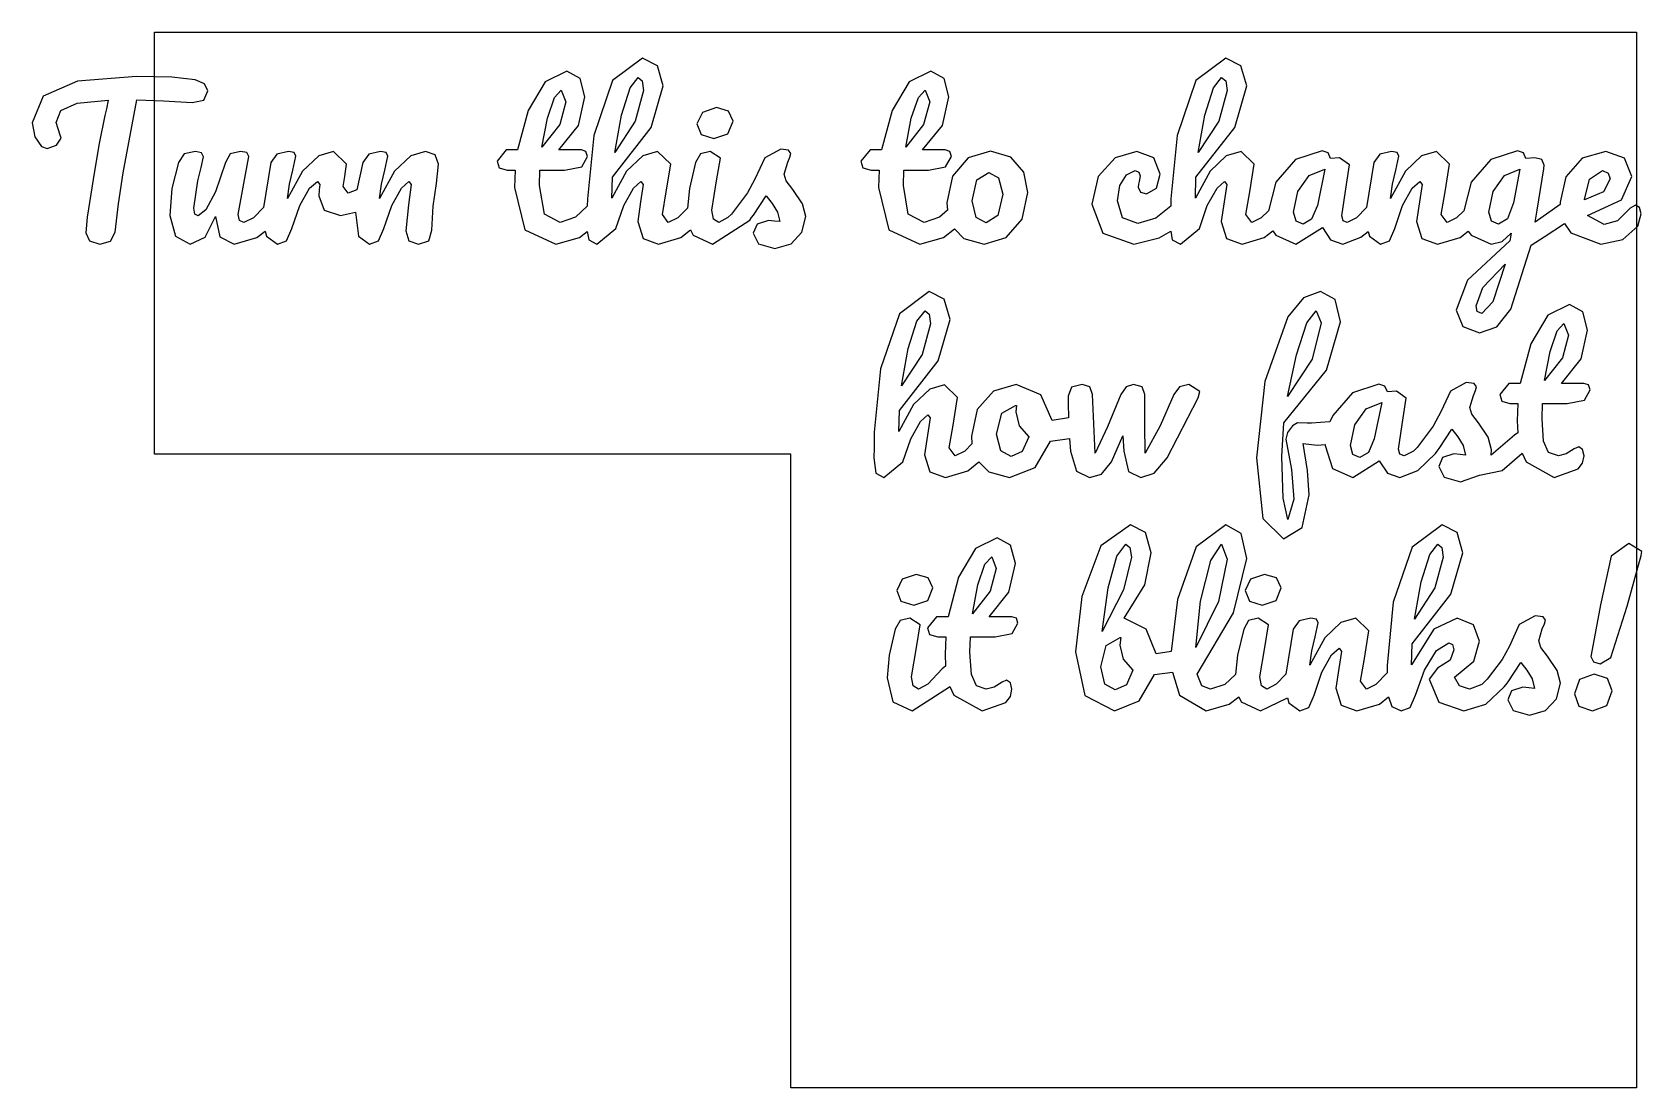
# Model space of a CAD drawing. Extents: x 0 to 22.9, y 0 to 15.
import ezdxf

# ---------------------------------------------------------------- set-up
doc = ezdxf.new("R2010")
doc.units = 0

msp = doc.modelspace()

# ---------------------------------------------------------------- linework, layer by layer
at = {"layer": 'Layer 1'}
for p, q in [((1.76425, 9.01334), (1.76425, 15.0006)), ((1.76425, 15.0006), (22.8068, 15.0006)), ((22.8068, 15.0006), (22.8068, 9.01334)), ((8.6907, 14.6341), (8.265907, 14.315427)), ((8.690708, 14.634059), (8.6907, 14.6341)), ((8.903156, 14.522233), (8.690708, 14.634059)), ((16.97608, 14.6341), (16.551184, 14.315427)), ((16.976081, 14.634102), (16.97608, 14.6341)), ((17.18853, 14.522276), (16.976081, 14.634102)), ((7.617053, 14.446748), (7.309895, 14.295814)), ((7.806576, 14.343428), (7.617053, 14.446748)), ((8.986454, 14.23717), (8.903156, 14.522233)), ((12.78459, 14.446755), (12.477432, 14.295821)), ((12.784633, 14.446748), (12.78459, 14.446755)), ((12.974156, 14.343428), (12.784633, 14.446748)), ((17.271828, 14.237213), (17.18853, 14.522276)), ((0.669512, 14.307024), (0.184346, 14.09468)), ((1.50779, 14.37414), (0.669512, 14.307024)), ((1.507792, 14.374141), (1.50779, 14.37414)), ((2.010178, 14.362938), (1.507792, 14.374141)), ((2.340365, 14.326631), (2.010178, 14.362938)), ((2.472419, 14.267917), (2.340365, 14.326631)), ((2.463809, 14.035967), (2.518373, 14.170096)), ((2.518373, 14.170096), (2.472419, 14.267917)), ((7.309895, 14.295814), (7.068713, 13.890627)), ((7.441926, 14.072274), (7.53954, 14.178498)), ((7.53954, 14.178498), (7.602714, 14.01356)), ((7.53954, 14.178498), (7.53954, 14.178498)), ((7.875456, 14.083469), (7.806576, 14.343428)), ((8.265907, 14.315427), (7.998895, 13.532853)), ((8.392131, 13.823517), (8.515575, 14.212003)), ((8.515575, 14.212003), (8.630409, 14.357335)), ((8.708003, 14.172895), (8.590264, 13.736899)), ((8.630409, 14.357335), (8.63041, 14.357336)), ((8.63041, 14.357336), (8.687879, 14.309825)), ((8.687879, 14.309825), (8.708003, 14.172895)), ((8.817056, 13.650239), (8.986454, 14.23717)), ((12.477432, 14.295821), (12.23625, 13.890634)), ((12.609455, 14.072274), (12.707069, 14.178498)), ((12.707069, 14.178498), (12.70707, 14.178498)), ((12.70707, 14.178498), (12.770244, 14.01356)), ((13.043036, 14.083469), (12.974156, 14.343428)), ((16.551184, 14.315427), (16.284171, 13.532853)), ((16.677511, 13.823517), (16.800955, 14.212003)), ((16.800955, 14.212003), (16.915789, 14.357335)), ((16.993279, 14.172895), (16.875644, 13.736899)), ((16.915789, 14.357335), (16.91579, 14.357336)), ((16.91579, 14.357336), (16.973259, 14.309825)), ((16.973259, 14.309825), (16.993279, 14.172895)), ((17.102429, 13.650282), (17.271828, 14.237213)), ((0.184346, 14.09468), (0.026462, 13.714493)), ((0.434035, 13.887833), (0.663807, 13.991257)), ((0.663807, 13.991257), (1.10582, 14.035967)), ((1.10582, 14.035967), (1.07999, 13.912938)), ((1.318268, 13.004637), (1.513497, 14.038767)), ((1.513497, 14.038767), (1.892543, 14.027564)), ((1.892543, 14.027564), (2.297315, 14.002356)), ((2.297315, 14.002356), (2.463809, 14.035967)), ((7.341407, 13.78161), (7.441926, 14.072274)), ((7.602714, 14.01356), (7.516511, 13.689389)), ((7.782141, 13.678186), (7.875456, 14.083469)), ((12.50904, 13.78161), (12.609455, 14.072274)), ((12.770244, 14.01356), (12.684145, 13.689389)), ((12.949721, 13.678186), (13.043036, 14.083469)), ((0.026462, 13.714493), (0.063703, 13.513248)), ((0.36806, 13.720094), (0.434035, 13.887833)), ((0.425425, 13.538455), (0.36806, 13.720094)), ((1.059969, 13.817917), (0.979575, 13.421028)), ((1.07999, 13.912938), (1.059969, 13.817917)), ((7.068713, 13.890627), (6.919439, 13.3288)), ((7.263917, 13.370717), (7.341407, 13.78161)), ((8.297421, 13.2925), (8.392131, 13.823517)), ((8.590264, 13.736899), (8.297421, 13.2925)), ((9.543377, 13.862625), (9.465888, 13.700592)), ((9.74151, 13.929742), (9.543377, 13.862625)), ((9.74151, 13.929741), (9.74151, 13.929742)), ((9.913709, 13.87943), (9.74151, 13.929741)), ((9.905099, 13.558061), (9.979788, 13.736899)), ((9.979788, 13.736899), (9.913709, 13.87943)), ((12.23625, 13.890634), (12.086976, 13.328807)), ((12.431447, 13.370717), (12.50904, 13.78161)), ((16.582801, 13.2925), (16.677511, 13.823517)), ((16.875644, 13.736899), (16.582801, 13.2925)), ((0.063703, 13.513248), (0.158516, 13.379119)), ((0.370964, 13.395924), (0.436939, 13.496547)), ((0.436939, 13.496547), (0.425425, 13.538455)), ((7.516511, 13.689389), (7.263917, 13.370717)), ((7.50222, 13.3288), (7.782141, 13.678186)), ((7.998895, 13.532853), (7.90989, 12.635653)), ((8.265915, 12.943081), (8.817056, 13.650239)), ((9.465888, 13.700592), (9.526157, 13.546857)), ((9.526157, 13.546857), (9.70707, 13.493745)), ((9.70707, 13.493745), (9.905099, 13.558061)), ((12.684145, 13.689389), (12.431447, 13.370717)), ((12.6698, 13.3288), (12.949721, 13.678186)), ((16.284171, 13.532853), (16.195271, 12.635653)), ((16.551185, 12.943124), (17.102429, 13.650282)), ((0.158516, 13.379119), (0.23891, 13.351214)), ((0.23891, 13.351214), (0.370964, 13.395924)), ((0.979575, 13.421028), (0.907791, 12.999035)), ((2.182481, 13.272894), (2.102086, 13.152769)), ((2.34607, 13.309305), (2.182481, 13.272894)), ((2.432168, 13.289701), (2.346068, 13.309307)), ((2.346068, 13.309307), (2.34607, 13.309305)), ((2.458101, 13.230987), (2.432168, 13.289701)), ((2.839844, 13.272896), (2.770965, 13.152771)), ((2.983412, 13.309307), (2.839844, 13.272896)), ((3.075321, 13.292502), (2.983412, 13.309307)), ((3.101151, 13.236589), (3.075321, 13.292502)), ((3.500218, 13.270095), (3.416919, 13.152771)), ((3.666712, 13.309307), (3.500218, 13.270095)), ((3.747106, 13.295303), (3.666712, 13.309307)), ((3.770031, 13.242191), (3.747106, 13.295303)), ((4.304057, 13.309307), (4.09441, 13.244991)), ((4.490676, 13.127564), (4.304057, 13.309307)), ((4.806443, 13.270096), (4.723144, 13.152772)), ((4.972937, 13.309307), (4.806443, 13.270096)), ((5.053332, 13.295303), (4.972937, 13.309307)), ((5.076257, 13.242191), (5.053332, 13.295303)), ((5.610283, 13.309307), (5.400739, 13.244991)), ((5.748042, 13.261796), (5.610283, 13.309307)), ((5.796901, 13.127563), (5.748042, 13.261796)), ((6.75574, 13.3288), (6.62659, 13.172265)), ((6.919439, 13.3288), (6.75574, 13.3288)), ((7.823787, 13.328763), (7.50222, 13.3288)), ((7.889763, 13.309261), (7.823787, 13.328763)), ((7.909887, 13.236543), (7.889763, 13.309261)), ((8.90606, 13.309264), (8.696517, 13.244948)), ((9.092679, 13.127521), (8.90606, 13.309264)), ((9.51467, 13.275653), (9.44579, 13.152728)), ((9.652533, 13.309263), (9.51467, 13.275653)), ((9.798903, 13.214242), (9.652533, 13.309263)), ((10.654401, 13.339968), (10.427638, 13.216939)), ((10.766434, 13.325964), (10.654401, 13.339968)), ((10.797969, 13.281254), (10.766434, 13.325964)), ((10.786455, 13.228142), (10.797969, 13.281254)), ((11.9234, 13.3288), (11.794147, 13.172265)), ((12.086976, 13.328807), (11.9234, 13.3288)), ((12.991278, 13.328763), (12.6698, 13.3288)), ((13.057357, 13.309261), (12.991278, 13.328763)), ((13.077378, 13.236543), (13.057357, 13.309261)), ((13.634346, 13.312061), (13.318579, 13.216937)), ((13.924284, 13.22814), (13.634346, 13.312061)), ((15.709998, 13.309305), (15.402841, 13.216981)), ((15.954085, 13.216981), (15.709998, 13.309305)), ((17.191434, 13.309307), (16.98189, 13.244991)), ((17.378052, 13.127564), (17.191434, 13.309307)), ((18.34268, 13.314804), (17.966539, 13.191879)), ((18.425875, 13.289701), (18.34268, 13.314804)), ((18.463219, 13.205883), (18.425875, 13.289701)), ((19.160834, 13.270095), (19.077639, 13.152771)), ((19.327328, 13.309307), (19.160834, 13.270095)), ((19.407722, 13.295303), (19.327328, 13.309307)), ((19.430751, 13.24219), (19.407722, 13.295303)), ((19.964673, 13.309306), (19.75513, 13.244991)), ((20.151292, 13.127563), (19.964673, 13.309306)), ((21.115918, 13.314804), (20.739777, 13.191879)), ((21.199217, 13.2897), (21.115918, 13.314804)), ((21.236458, 13.205883), (21.199217, 13.2897)), ((22.37048, 13.309306), (22.034588, 13.211484)), ((22.637492, 13.211484), (22.37048, 13.309306)), ((2.102086, 13.152769), (2.007377, 12.780984)), ((2.380508, 12.892813), (2.426462, 13.080054)), ((2.426462, 13.080054), (2.458101, 13.230987)), ((2.770965, 13.152771), (2.627397, 12.733476)), ((3.029366, 12.853705), (3.101151, 13.236589)), ((3.416919, 13.152771), (3.311628, 12.513766)), ((3.864742, 13.029742), (3.652293, 12.638455)), ((3.681027, 12.845302), (3.726981, 13.040946)), ((3.726981, 13.040946), (3.770031, 13.242191)), ((4.09441, 13.244991), (3.864742, 13.029742)), ((4.464845, 12.951527), (4.490676, 13.127564)), ((4.723144, 13.152772), (4.63663, 12.765427)), ((5.171071, 13.029742), (4.958622, 12.638455)), ((4.987253, 12.845302), (5.033207, 13.040946)), ((5.033207, 13.040946), (5.076257, 13.242191)), ((5.400739, 13.244991), (5.171071, 13.029742)), ((5.765262, 12.853704), (5.796901, 13.127563)), ((6.62659, 13.172265), (6.655324, 13.074443)), ((6.655324, 13.074443), (6.772959, 13.043738)), ((6.772959, 13.043738), (6.885, 13.0437)), ((6.885, 13.0437), (6.87639, 12.794945)), ((7.229494, 12.825693), (7.235199, 13.043743)), ((7.235199, 13.043743), (7.58551, 13.0437)), ((7.58551, 13.0437), (7.828801, 13.091909)), ((7.828801, 13.091909), (7.909887, 13.236543)), ((8.466849, 13.029699), (8.257202, 12.644014)), ((8.696517, 13.244948), (8.466849, 13.029699)), ((9.029504, 12.733433), (9.092679, 13.127521)), ((9.44579, 13.152728), (9.359691, 12.783744)), ((9.744339, 12.889967), (9.798903, 13.214242)), ((10.427638, 13.216939), (10.286974, 12.912374)), ((10.703259, 12.984987), (10.754919, 13.155527)), ((10.754919, 13.155527), (10.786455, 13.228142)), ((11.794147, 13.172265), (11.822882, 13.074443)), ((11.822882, 13.074443), (11.940621, 13.043738)), ((11.940621, 13.043738), (12.0525, 13.0437)), ((12.0525, 13.0437), (12.04389, 12.794945)), ((12.397001, 12.825649), (12.40281, 13.043699)), ((12.40281, 13.043699), (12.753, 13.0437)), ((12.753, 13.0437), (12.996291, 13.091909)), ((12.996291, 13.091909), (13.077378, 13.236543)), ((13.318579, 13.216937), (13.094616, 12.957082)), ((14.105197, 13.012995), (13.924284, 13.22814)), ((15.402841, 13.216981), (15.164563, 12.954325)), ((15.563629, 12.976628), (15.687073, 13.035342)), ((15.687073, 13.035342), (15.738733, 13.01584)), ((16.04309, 12.98503), (15.954085, 13.216981)), ((16.752222, 13.029742), (16.542575, 12.644057)), ((16.98189, 13.244991), (16.752222, 13.029742)), ((17.314878, 12.733476), (17.378052, 13.127564)), ((17.966539, 13.191879), (17.685211, 12.870509)), ((18.158806, 12.965529), (18.382769, 13.054948)), ((18.38277, 13.054948), (18.276545, 12.540632)), ((18.382769, 13.054948), (18.38277, 13.054948)), ((18.589568, 13.216983), (18.463219, 13.205883)), ((18.730232, 13.119161), (18.589568, 13.216983)), ((18.687183, 12.8397), (18.730232, 13.119161)), ((19.077639, 13.152771), (18.972348, 12.513558)), ((19.525462, 13.029742), (19.313013, 12.638454)), ((19.341747, 12.845301), (19.387598, 13.040945)), ((19.387598, 13.040945), (19.430751, 13.24219)), ((19.75513, 13.244991), (19.525462, 13.029742)), ((20.088117, 12.733475), (20.151292, 13.127563)), ((20.739777, 13.191879), (20.458449, 12.870509)), ((20.932146, 12.965529), (21.150299, 13.054948)), ((21.1503, 13.054948), (21.058391, 12.577043)), ((21.150299, 13.054948), (21.1503, 13.054948)), ((21.362807, 13.216982), (21.236458, 13.205883)), ((21.463326, 13.194679), (21.362807, 13.216982)), ((21.420274, 12.621753), (21.491954, 13.06055)), ((21.494861, 13.113663), (21.463326, 13.194679)), ((21.491954, 13.06055), (21.494861, 13.113663)), ((22.034588, 13.211484), (21.80492, 12.945924)), ((22.140784, 12.915165), (22.321697, 13.03529)), ((22.32167, 13.035342), (22.401961, 13.001836)), ((22.321697, 13.03529), (22.32167, 13.035342)), ((22.737907, 12.951525), (22.637492, 13.211484)), ((0.907791, 12.999035), (0.858932, 12.702769)), ((1.252293, 12.563039), (1.318268, 13.004637)), ((2.323143, 12.501526), (2.380508, 12.892813)), ((2.948972, 12.412107), (3.029366, 12.853705)), ((3.652293, 12.638455), (3.681027, 12.845302)), ((3.962357, 12.786587), (4.077191, 12.881608)), ((4.077191, 12.881608), (4.10883, 12.836898)), ((4.10883, 12.836898), (4.103021, 12.761483)), ((4.441817, 12.811796), (4.464845, 12.951527)), ((4.513601, 12.713975), (4.441817, 12.811796)), ((4.958622, 12.638455), (4.987253, 12.845302)), ((5.268685, 12.786587), (5.374909, 12.881608)), ((5.406444, 12.836898), (5.372004, 12.551835)), ((5.374909, 12.881608), (5.406444, 12.836898)), ((5.719411, 12.529533), (5.765262, 12.853704)), ((7.298373, 12.417705), (7.229494, 12.825693)), ((8.257202, 12.644014), (8.265915, 12.943081)), ((8.564461, 12.786543), (8.670685, 12.881563)), ((8.70222, 12.836854), (8.664876, 12.5937)), ((8.670685, 12.881563), (8.70222, 12.836854)), ((9.675459, 12.473577), (9.744339, 12.889967)), ((10.286974, 12.912374), (10.183654, 12.719532)), ((10.731994, 12.892768), (10.703259, 12.984987)), ((10.826704, 12.767041), (10.731994, 12.892768)), ((12.465881, 12.417661), (12.397001, 12.825649)), ((13.094616, 12.957082), (13.014222, 12.579799)), ((13.373123, 12.604947), (13.439098, 12.906815)), ((13.439098, 12.906815), (13.611401, 13.010238)), ((13.6114, 13.010238), (13.74916, 12.931918)), ((13.611401, 13.010238), (13.6114, 13.010238)), ((13.74916, 12.931918), (13.806629, 12.699967)), ((14.165467, 12.725131), (14.105197, 13.012995)), ((15.164563, 12.954325), (15.072759, 12.557436)), ((15.437281, 12.607748), (15.47172, 12.822997)), ((15.47172, 12.822997), (15.563629, 12.976628)), ((15.735932, 12.8453), (15.730123, 12.800591)), ((15.730123, 12.800591), (15.761762, 12.730673)), ((15.744542, 12.881607), (15.735932, 12.8453)), ((15.738733, 13.01584), (15.758857, 12.959927)), ((15.758857, 12.959927), (15.744542, 12.881607)), ((15.988525, 12.786586), (16.04309, 12.98503)), ((16.542575, 12.644057), (16.551185, 12.943124)), ((16.849834, 12.786587), (16.955954, 12.881608)), ((16.987593, 12.836898), (16.950248, 12.593744)), ((16.955954, 12.881608), (16.987593, 12.836898)), ((17.685211, 12.870509), (17.579506, 12.466566)), ((17.998122, 12.741877), (18.158806, 12.965529)), ((18.621104, 12.3925), (18.687183, 12.8397)), ((19.313013, 12.638454), (19.341747, 12.845301)), ((19.623071, 12.786586), (19.729295, 12.881607)), ((19.760831, 12.836897), (19.723486, 12.593743)), ((19.729295, 12.881607), (19.760831, 12.836897)), ((20.458449, 12.870509), (20.352744, 12.466566)), ((20.771358, 12.741877), (20.932146, 12.965529)), ((21.80492, 12.945924), (21.721621, 12.588143)), ((22.069, 12.6245), (22.140784, 12.915165)), ((22.4336, 12.918018), (22.335985, 12.736275)), ((22.401961, 13.001836), (22.4336, 12.918018)), ((22.594442, 12.618952), (22.737907, 12.951525)), ((0.858932, 12.702769), (0.807272, 12.375798)), ((2.007377, 12.780984), (1.978642, 12.3981)), ((2.627397, 12.733476), (2.489637, 12.479223)), ((3.824597, 12.540632), (3.962357, 12.786587)), ((4.103021, 12.761483), (4.094411, 12.677666)), ((4.094411, 12.677666), (4.172005, 12.47362)), ((4.63663, 12.765427), (4.513601, 12.713975)), ((5.130822, 12.540632), (5.268685, 12.786587)), ((6.87639, 12.794945), (7.022766, 12.19332)), ((7.90989, 12.635653), (7.908539, 12.529947)), ((8.426598, 12.540588), (8.564461, 12.786543)), ((8.664876, 12.5937), (8.624731, 12.314239)), ((8.97494, 12.412063), (9.029504, 12.733433)), ((9.359691, 12.783744), (9.329297, 12.504698)), ((10.183654, 12.719532), (9.954816, 12.418079)), ((10.269753, 12.403658), (10.447761, 12.677621)), ((10.447761, 12.677621), (10.53386, 12.571397)), ((10.53386, 12.571397), (10.608549, 12.448368)), ((10.964463, 12.565796), (10.826704, 12.767041)), ((12.04389, 12.794945), (12.190318, 12.19332)), ((13.014222, 12.579799), (13.021794, 12.474301)), ((13.430488, 12.370196), (13.373123, 12.604947)), ((13.806629, 12.699967), (13.737749, 12.3981)), ((14.082272, 12.344944), (14.165467, 12.725131)), ((15.50976, 12.36461), (15.437281, 12.607748)), ((15.761762, 12.730673), (15.850766, 12.70557)), ((15.850766, 12.70557), (15.988525, 12.786586)), ((16.195271, 12.635653), (16.19392, 12.529947)), ((16.711971, 12.540632), (16.849834, 12.786587)), ((16.950248, 12.593744), (16.910103, 12.314283)), ((17.260314, 12.412106), (17.314878, 12.733476)), ((17.937748, 12.445611), (17.998122, 12.741877)), ((19.485208, 12.540631), (19.623071, 12.786586)), ((19.723486, 12.593743), (19.683341, 12.314282)), ((20.033553, 12.412105), (20.088117, 12.733475)), ((20.711088, 12.445611), (20.771358, 12.741877)), ((21.058391, 12.577043), (20.972292, 12.353391)), ((21.39434, 12.47362), (21.420274, 12.621753)), ((21.721621, 12.588143), (21.722246, 12.556089)), ((22.335985, 12.736275), (22.068973, 12.618951)), ((22.068973, 12.618951), (22.069, 12.6245)), ((22.112077, 12.400902), (22.594442, 12.618952)), ((0.807272, 12.375798), (0.787251, 12.154947)), ((1.206339, 12.160549), (1.252293, 12.563039)), ((1.978642, 12.3981), (2.059037, 12.107436)), ((2.337458, 12.417708), (2.323143, 12.501526)), ((2.383413, 12.395302), (2.337458, 12.417708)), ((2.489637, 12.479223), (2.383413, 12.395302)), ((2.481029, 12.093432), (2.627399, 12.386897)), ((2.627399, 12.386897), (2.690573, 12.096233)), ((2.971898, 12.328289), (2.948972, 12.412107)), ((3.167126, 12.367397), (3.032271, 12.300281)), ((3.311628, 12.513766), (3.167126, 12.367397)), ((3.712668, 12.216461), (3.824597, 12.540632)), ((4.172005, 12.47362), (4.404474, 12.398101)), ((4.404474, 12.398101), (4.617129, 12.447064)), ((4.617129, 12.447064), (4.659971, 12.104636)), ((5.018893, 12.216461), (5.130822, 12.540632)), ((5.372004, 12.551835), (5.331755, 12.182955)), ((5.702191, 12.191254), (5.719411, 12.529533)), ((7.522336, 12.300278), (7.298373, 12.417705)), ((7.740489, 12.372996), (7.522336, 12.300278)), ((7.908539, 12.529947), (7.740489, 12.372996)), ((8.314668, 12.216417), (8.426598, 12.540588)), ((9.058239, 12.300237), (8.97494, 12.412063)), ((9.193197, 12.367354), (9.058239, 12.300237)), ((9.329297, 12.504698), (9.193197, 12.367354)), ((9.698488, 12.344946), (9.675459, 12.473577)), ((9.775978, 12.300237), (9.698488, 12.344946)), ((9.905127, 12.370154), (9.775978, 12.300237)), ((9.954816, 12.418079), (9.905127, 12.370154)), ((10.215188, 12.331044), (10.240707, 12.368285)), ((10.240707, 12.368285), (10.269753, 12.403658)), ((10.608549, 12.448368), (10.642989, 12.311438)), ((10.955853, 12.163306), (11.013322, 12.386854)), ((11.013322, 12.386854), (10.964463, 12.565796)), ((12.689844, 12.300234), (12.465881, 12.417661)), ((12.907997, 12.372951), (12.689844, 12.300234)), ((13.021794, 12.474301), (12.907997, 12.372951)), ((13.574056, 12.294677), (13.430488, 12.370196)), ((13.737749, 12.3981), (13.574056, 12.294677)), ((13.855405, 12.085089), (14.082272, 12.344944)), ((15.072759, 12.557436), (15.227738, 12.146543)), ((15.727219, 12.283577), (15.50976, 12.36461)), ((15.979916, 12.358992), (15.727219, 12.283577)), ((16.19392, 12.529947), (15.979916, 12.358992)), ((16.600041, 12.216461), (16.711971, 12.540632)), ((17.343613, 12.30028), (17.260314, 12.412106)), ((17.478468, 12.367396), (17.343613, 12.30028)), ((17.579506, 12.466566), (17.478468, 12.367396)), ((17.972292, 12.317084), (17.937748, 12.445611)), ((18.19335, 12.34779), (18.072707, 12.275175)), ((18.276545, 12.540632), (18.19335, 12.34779)), ((18.641228, 12.325487), (18.621104, 12.3925)), ((18.830647, 12.367396), (18.698593, 12.30028)), ((18.972348, 12.513558), (18.830647, 12.367396)), ((19.373278, 12.21646), (19.485208, 12.540631)), ((20.116852, 12.300279), (20.033553, 12.412105)), ((20.25181, 12.367396), (20.116852, 12.300279)), ((20.352744, 12.466566), (20.25181, 12.367396)), ((20.745528, 12.317084), (20.711088, 12.445611)), ((20.972292, 12.353391), (20.845943, 12.275175)), ((21.722246, 12.556089), (21.368511, 12.305881)), ((21.368511, 12.305881), (21.39434, 12.47362)), ((22.34465, 12.272375), (22.112077, 12.400902)), ((22.714982, 12.504325), (22.536974, 12.325487)), ((22.792471, 12.546234), (22.714982, 12.504325)), ((22.84994, 12.512728), (22.792471, 12.546234)), ((22.82411, 12.247167), (22.872866, 12.420508)), ((22.872866, 12.420508), (22.84994, 12.512728)), ((0.787251, 12.154947), (0.838911, 12.037623)), ((1.137459, 12.034822), (1.206339, 12.160549)), ((3.032271, 12.300281), (2.971898, 12.328289)), ((3.215988, 12.087934), (3.333312, 12.177665)), ((3.333312, 12.177665), (3.353747, 12.104636)), ((3.637979, 12.037623), (3.712668, 12.216461)), ((4.944204, 12.037623), (5.018893, 12.216461)), ((5.331755, 12.182955), (5.374909, 12.040424)), ((5.656237, 12.037623), (5.702191, 12.191254)), ((7.022766, 12.19332), (7.461971, 11.992765)), ((7.797863, 12.08789), (7.907926, 12.169632)), ((7.907926, 12.169632), (7.930021, 12.051478)), ((8.044855, 11.992765), (8.314668, 12.216417)), ((8.624731, 12.314239), (8.69942, 12.073886)), ((9.236246, 12.08789), (9.373383, 12.195048)), ((9.373383, 12.195048), (9.411349, 12.121396)), ((9.411349, 12.121396), (9.684067, 11.992765)), ((9.684067, 11.992765), (10.215188, 12.331044)), ((10.318508, 12.275131), (10.264047, 12.149301)), ((10.264047, 12.149301), (10.341537, 11.998367)), ((10.479296, 12.328243), (10.318508, 12.275131)), ((10.565395, 12.319841), (10.479296, 12.328243)), ((10.642989, 12.311438), (10.565395, 12.319841)), ((10.800873, 11.995567), (10.955853, 12.163306)), ((12.190318, 12.19332), (12.629575, 11.992765)), ((12.965467, 12.08789), (13.120447, 12.209571)), ((13.120447, 12.209571), (13.252501, 12.073886)), ((15.227738, 12.146543), (15.66695, 11.992809)), ((16.028672, 12.079531), (16.192572, 12.178391)), ((16.192572, 12.178391), (16.21529, 12.051523)), ((16.330124, 11.992809), (16.600041, 12.216461)), ((16.910103, 12.314283), (16.984688, 12.07393)), ((17.521617, 12.087934), (17.641949, 12.181088)), ((17.641949, 12.181088), (17.685206, 12.11864)), ((17.685206, 12.11864), (17.969439, 11.99281)), ((17.969439, 11.99281), (18.345477, 12.227665)), ((18.072707, 12.275175), (17.972292, 12.317084)), ((18.345477, 12.227665), (18.463216, 12.054324)), ((18.698593, 12.30028), (18.641228, 12.325487)), ((18.893818, 12.090631), (18.994648, 12.173826)), ((18.994648, 12.173826), (19.014461, 12.104635)), ((19.298693, 12.037622), (19.373278, 12.21646)), ((19.683341, 12.314282), (19.75803, 12.073929)), ((20.300561, 12.087933), (20.417573, 12.177249)), ((20.417573, 12.177249), (20.458444, 12.118639)), ((20.458444, 12.118639), (20.742677, 11.992809)), ((20.845943, 12.275175), (20.745528, 12.317084)), ((20.89776, 12.032021), (21.026909, 12.149345)), ((21.026909, 12.149345), (21.009689, 12.040424)), ((21.494856, 12.096233), (21.782097, 12.287416)), ((21.782097, 12.287416), (21.873798, 12.152146)), ((21.873798, 12.152146), (22.301599, 11.99281)), ((22.536974, 12.325487), (22.34465, 12.272375)), ((22.611662, 12.059926), (22.82411, 12.247167)), ((0.838911, 12.037623), (0.985281, 11.99281)), ((0.985281, 11.99281), (1.137459, 12.034822)), ((2.059037, 12.107436), (2.271486, 11.992809)), ((2.271486, 11.992809), (2.481029, 12.093432)), ((2.690573, 12.096233), (2.894411, 11.99281)), ((2.894411, 11.99281), (3.215988, 12.087934)), ((3.353747, 12.104636), (3.50883, 11.99281)), ((3.50883, 11.99281), (3.637979, 12.037623)), ((4.659971, 12.104636), (4.815054, 11.99281)), ((4.815054, 11.99281), (4.944204, 12.037623)), ((5.374909, 12.040424), (5.512668, 11.99281)), ((5.512668, 11.99281), (5.656237, 12.037623)), ((7.461971, 11.992765), (7.797863, 12.08789)), ((7.930021, 12.051478), (8.044855, 11.992765)), ((8.69942, 12.073886), (8.920478, 11.992765)), ((8.920478, 11.992765), (9.236246, 12.08789)), ((10.341537, 11.998367), (10.571205, 11.931355)), ((10.571205, 11.931355), (10.800873, 11.995567)), ((12.629575, 11.992765), (12.965467, 12.08789)), ((13.252501, 12.073886), (13.542542, 11.992765)), ((13.542542, 11.992765), (13.855405, 12.085089)), ((15.66695, 11.992809), (16.028672, 12.079531)), ((16.21529, 12.051523), (16.330124, 11.992809)), ((16.984688, 12.07393), (17.205746, 11.99281)), ((17.205746, 11.99281), (17.521617, 12.087934)), ((18.463216, 12.054324), (18.63832, 11.992809)), ((18.63832, 11.992809), (18.893818, 12.090631)), ((19.014461, 12.104635), (19.16944, 11.992809)), ((19.16944, 11.992809), (19.298693, 12.037622)), ((19.75803, 12.073929), (19.979088, 11.992809)), ((19.979088, 11.992809), (20.300561, 12.087933)), ((21.009689, 12.040424), (20.406784, 11.481398)), ((20.742677, 11.992809), (20.89776, 12.032021)), ((21.024005, 11.067704), (21.311142, 11.976108)), ((21.311142, 11.976108), (21.494856, 12.096233)), ((22.301599, 11.99281), (22.611662, 12.059926)), ((20.624888, 11.375175), (20.94356, 11.707748)), ((20.94356, 11.707748), (20.768456, 11.17393)), ((20.94356, 11.707748), (20.94356, 11.707748)), ((20.406784, 11.481398), (20.245996, 11.053804)), ((12.76451, 11.321856), (12.339613, 11.003287)), ((12.764594, 11.321821), (12.76451, 11.321856)), ((12.977042, 11.210099), (12.764594, 11.321821)), ((13.060237, 10.924933), (12.977042, 11.210099)), ((18.077074, 11.231052), (17.857454, 10.958577)), ((18.31679, 11.321856), (18.077074, 11.231052)), ((18.316881, 11.321805), (18.31679, 11.321856)), ((18.526425, 11.204481), (18.316881, 11.321805)), ((18.603915, 10.888609), (18.526425, 11.204481)), ((20.527377, 11.115216), (20.624888, 11.375175)), ((12.339613, 11.003287), (12.072601, 10.220713)), ((12.589295, 10.899864), (12.704129, 11.045196)), ((12.704129, 11.045196), (12.70413, 11.045196)), ((12.70413, 11.045196), (12.761599, 10.997686)), ((12.761599, 10.997686), (12.781723, 10.860757)), ((18.12726, 10.874657), (18.25641, 11.045197)), ((18.25641, 11.045197), (18.25641, 11.045196)), ((18.25641, 11.045196), (18.328194, 10.874656)), ((20.245996, 11.053804), (20.337905, 10.82455)), ((20.544597, 11.037001), (20.527377, 11.115216)), ((20.607668, 11.006295), (20.544597, 11.037001)), ((20.768456, 11.17393), (20.607668, 11.006295)), ((20.824497, 10.818269), (21.024005, 11.067704)), ((21.546475, 10.983613), (21.305396, 10.578426)), ((21.853633, 11.134547), (21.546475, 10.983613)), ((22.043156, 11.031124), (21.853633, 11.134547)), ((22.112036, 10.771269), (22.043156, 11.031124)), ((12.465851, 10.511378), (12.589295, 10.899864)), ((12.781723, 10.860757), (12.663984, 10.42476)), ((12.890839, 10.338003), (13.060237, 10.924933)), ((17.857454, 10.958577), (17.530172, 10.044572)), ((17.977986, 10.421959), (18.12726, 10.874657)), ((18.328194, 10.874656), (18.201949, 10.357643)), ((18.402222, 10.202445), (18.603915, 10.888609)), ((20.337905, 10.82455), (20.576183, 10.735131)), ((20.576183, 10.735131), (20.824497, 10.818269)), ((21.578091, 10.46947), (21.678506, 10.760134)), ((21.678506, 10.760134), (21.77612, 10.866358)), ((21.77612, 10.866358), (21.839294, 10.70142)), ((21.77612, 10.866358), (21.77612, 10.866358)), ((22.018721, 10.365985), (22.112036, 10.771269)), ((21.305396, 10.578426), (21.156018, 10.0166)), ((21.839294, 10.70142), (21.753194, 10.377249)), ((12.339698, 9.630948), (12.890839, 10.338003)), ((12.371141, 9.980361), (12.465851, 10.511378)), ((12.663984, 10.42476), (12.371141, 9.980361)), ((17.848733, 9.829427), (17.977986, 10.421959)), ((18.201949, 10.357643), (17.848733, 9.829427)), ((21.500497, 10.058577), (21.578091, 10.46947)), ((21.753194, 10.377249), (21.500497, 10.058577)), ((21.7388, 10.0166), (22.018721, 10.365985)), ((12.072601, 10.220713), (11.983597, 9.323513)), ((17.797172, 9.457589), (18.402222, 10.202445)), ((12.7703, 9.932815), (12.540632, 9.717566)), ((12.979843, 9.997026), (12.7703, 9.932815)), ((13.166462, 9.815387), (12.979843, 9.997026)), ((13.674656, 9.904805), (13.444988, 9.64495)), ((13.999034, 9.999827), (13.674656, 9.904805)), ((14.349242, 9.851694), (13.999034, 9.999827)), ((14.507126, 9.491216), (14.349242, 9.851694)), ((14.785588, 9.963512), (14.736833, 9.834985)), ((14.736833, 9.834985), (14.7369, 9.73717)), ((14.934862, 9.999819), (14.785588, 9.963512)), ((15.043991, 9.966313), (14.934862, 9.999819)), ((15.081335, 9.860089), (15.043991, 9.966313)), ((15.12148, 9.024403), (15.081335, 9.860089)), ((15.483203, 9.857289), (15.296584, 9.398989)), ((15.557892, 9.969115), (15.483203, 9.857289)), ((15.664116, 9.99982), (15.557892, 9.969115)), ((15.784655, 9.966314), (15.664116, 9.99982)), ((15.8248, 9.86009), (15.784655, 9.966314)), ((15.824778, 9.426938), (15.8248, 9.86009)), ((16.235361, 9.857333), (16.043038, 9.412934)), ((16.31866, 9.969159), (16.235361, 9.857333)), ((16.447809, 9.999864), (16.31866, 9.969159)), ((16.605693, 9.902042), (16.447809, 9.999864)), ((16.582767, 9.809822), (16.605693, 9.902042)), ((17.530172, 10.044572), (17.412433, 8.957432)), ((18.77326, 9.879693), (18.491932, 9.55822)), ((19.149298, 10.002618), (18.77326, 9.879693)), ((19.232597, 9.977514), (19.149298, 10.002618)), ((19.269941, 9.893697), (19.232597, 9.977514)), ((19.396186, 9.904796), (19.269941, 9.893697)), ((19.536953, 9.806975), (19.396186, 9.904796)), ((20.162783, 9.904796), (20.03353, 9.622534)), ((20.389546, 10.027825), (20.162783, 9.904796)), ((20.501475, 10.01382), (20.389546, 10.027825)), ((20.438404, 9.672845), (20.490064, 9.843385)), ((20.490064, 9.843385), (20.521599, 9.915999)), ((20.533114, 9.969111), (20.501475, 10.01382)), ((20.521599, 9.915999), (20.533114, 9.969111)), ((20.9925, 10.0166), (20.863351, 9.860064)), ((20.863351, 9.860064), (20.891982, 9.762243)), ((21.156018, 10.0166), (20.9925, 10.0166)), ((22.060377, 10.016622), (21.7388, 10.0166)), ((22.126456, 9.997016), (22.060377, 10.016622)), ((22.06539, 9.779769), (22.146477, 9.924402)), ((22.146477, 9.924402), (22.126456, 9.997016)), ((12.540632, 9.717566), (12.331088, 9.331881)), ((12.331088, 9.331881), (12.339698, 9.630948)), ((13.103288, 9.421299), (13.166462, 9.815387)), ((13.444988, 9.64495), (13.361689, 9.267564)), ((13.795157, 9.594639), (13.98748, 9.70356)), ((13.98742, 9.703596), (14.0019, 9.70356)), ((13.98748, 9.70356), (13.98742, 9.703596)), ((14.0019, 9.70356), (13.99329, 9.614141)), ((13.99329, 9.614141), (14.039141, 9.412896)), ((14.7369, 9.73717), (14.741255, 9.526382)), ((16.143452, 8.957435), (16.582767, 9.809822)), ((18.804748, 9.429738), (18.965537, 9.653286)), ((18.965537, 9.653286), (19.1895, 9.742809)), ((19.1895, 9.742808), (19.083276, 9.228492)), ((19.1895, 9.742809), (19.1895, 9.742808)), ((19.4938, 9.527514), (19.536953, 9.806975)), ((20.03353, 9.622534), (19.918696, 9.407285)), ((20.467035, 9.580624), (20.438404, 9.672845)), ((20.891982, 9.762243), (21.009721, 9.731537)), ((21.009721, 9.731537), (21.1216, 9.73156)), ((21.1216, 9.73156), (21.11299, 9.482804)), ((21.466054, 9.513556), (21.471863, 9.731606)), ((21.471863, 9.731606), (21.8221, 9.73156)), ((21.8221, 9.73156), (22.06539, 9.779769)), ((12.500298, 9.228494), (12.638161, 9.474449)), ((12.638161, 9.474449), (12.744385, 9.569469)), ((12.775921, 9.52476), (12.73868, 9.281606)), ((12.744385, 9.569469), (12.775921, 9.52476)), ((13.048723, 9.099929), (13.103288, 9.421299)), ((13.720468, 9.292771), (13.795157, 9.594639)), ((14.039141, 9.412896), (14.177004, 9.259162)), ((14.741255, 9.526382), (14.507126, 9.491216)), ((15.296584, 9.398989), (15.12148, 9.024403)), ((15.827685, 9.024448), (15.824778, 9.426938)), ((16.043038, 9.412934), (15.827685, 9.024448)), ((17.768541, 8.976883), (17.797172, 9.457589)), ((17.920616, 9.415681), (17.851736, 9.31786)), ((17.9924, 9.45759), (17.920616, 9.415681)), ((18.130208, 9.452091), (17.9924, 9.45759)), ((18.190477, 9.449293), (18.130208, 9.452091)), ((18.445975, 9.468795), (18.190477, 9.449293)), ((18.450438, 9.469319), (18.445975, 9.468795)), ((18.491932, 9.55822), (18.450438, 9.469319)), ((18.744478, 9.133472), (18.804748, 9.429738)), ((19.427824, 9.080314), (19.4938, 9.527514)), ((19.918696, 9.407285), (19.690377, 9.106559)), ((20.561848, 9.454794), (20.467035, 9.580624)), ((20.699608, 9.253653), (20.561848, 9.454794)), ((21.11299, 9.482804), (21.120874, 9.312886)), ((21.486178, 9.197788), (21.466054, 9.513556)), ((11.983597, 9.323513), (11.98069, 9.099965)), ((12.388368, 8.904323), (12.500298, 9.228494)), ((12.73868, 9.281606), (12.698431, 9.002145)), ((13.370195, 9.156775), (13.26698, 9.055219)), ((13.361689, 9.267564), (13.370195, 9.156775)), ((13.780842, 9.05802), (13.720468, 9.292771)), ((14.177004, 9.259162), (14.085095, 9.049618)), ((14.268763, 8.820402), (14.484116, 9.197788)), ((14.484116, 9.197788), (14.75673, 9.234406)), ((14.75673, 9.234406), (14.771252, 9.052456)), ((15.351128, 8.901523), (15.514821, 9.270403)), ((15.514821, 9.270403), (15.526232, 9.052457)), ((17.851736, 9.31786), (17.828811, 9.225639)), ((17.828811, 9.225639), (17.909205, 8.795244)), ((18.132973, 8.778491), (18.072703, 9.164176)), ((18.072703, 9.164176), (18.270836, 9.139072)), ((18.270836, 9.139072), (18.385982, 9.146126)), ((18.385982, 9.146126), (18.385659, 9.136271)), ((19.083276, 9.228492), (18.999977, 9.03565)), ((20.00485, 9.091562), (20.182755, 9.365422)), ((20.182755, 9.365422), (20.268959, 9.259198)), ((20.268959, 9.259198), (20.343544, 9.136272)), ((20.748467, 9.074711), (20.699608, 9.253653)), ((21.072845, 9.278757), (20.742658, 8.996495)), ((21.120874, 9.312886), (21.072845, 9.278757)), ((21.557963, 9.035651), (21.486178, 9.197788)), ((10.8, 9.01334), (1.76425, 9.01334)), ((10.8, 0.017513), (10.8, 9.01334)), ((11.98069, 9.099965), (11.977891, 8.957434)), ((11.977891, 8.957434), (12.003721, 8.739384)), ((12.698431, 9.002145), (12.77312, 8.761792)), ((13.132022, 8.988103), (13.048723, 9.099929)), ((13.26698, 9.055219), (13.132022, 8.988103)), ((13.927211, 8.9769), (13.780842, 9.05802)), ((14.085095, 9.049618), (13.927211, 8.9769)), ((14.771252, 9.052456), (14.854448, 8.77009)), ((15.526232, 9.052457), (15.595111, 8.767394)), ((15.956937, 8.739385), (16.143452, 8.957435)), ((17.412433, 8.957432), (17.498532, 8.096539)), ((17.788562, 8.387152), (17.768541, 8.976883)), ((18.385659, 9.136271), (18.491883, 8.806499)), ((18.778918, 9.004945), (18.744478, 9.133472)), ((18.776115, 8.680669), (19.152153, 8.915421)), ((18.879437, 8.963036), (18.778918, 9.004945)), ((18.999977, 9.03565), (18.879437, 8.963036)), ((19.152153, 8.915421), (19.269892, 8.742184)), ((19.447949, 9.013197), (19.427824, 9.080314)), ((19.505315, 8.988094), (19.447949, 9.013197)), ((19.637369, 9.05521), (19.505315, 8.988094)), ((19.690377, 9.106559), (19.637369, 9.05521)), ((19.700494, 8.778491), (19.950286, 9.018844)), ((19.950286, 9.018844), (19.975805, 9.056189)), ((19.975805, 9.056189), (20.00485, 9.091562)), ((20.053607, 8.963036), (19.999042, 8.837206)), ((20.214395, 9.016044), (20.053607, 8.963036)), ((20.300494, 9.007745), (20.214395, 9.016044)), ((20.377984, 8.999343), (20.300494, 9.007745)), ((20.343544, 9.136272), (20.377984, 8.999343)), ((20.742658, 8.996495), (20.748467, 9.074711)), ((20.900494, 8.781294), (21.176116, 9.018846)), ((21.176116, 9.018846), (21.182236, 9.027144)), ((21.182236, 9.027144), (21.239291, 8.901522)), ((21.698627, 8.98814), (21.557963, 9.035651)), ((21.807756, 9.016044), (21.698627, 8.98814)), ((21.92259, 9.088763), (21.807756, 9.016044)), ((21.985764, 9.116667), (21.92259, 9.088763)), ((22.040224, 9.077559), (21.985764, 9.116667)), ((22.063253, 8.98814), (22.040224, 9.077559)), ((22.040224, 8.884717), (22.063253, 8.98814)), ((22.8068, 9.01334), (22.8068, 0.017513)), ((12.003721, 8.739384), (12.118555, 8.680671)), ((12.118555, 8.680671), (12.388368, 8.904323)), ((12.77312, 8.761792), (12.994178, 8.680671)), ((12.994178, 8.680671), (13.309946, 8.775693)), ((13.309946, 8.775693), (13.467622, 8.902145)), ((13.467622, 8.902145), (13.608493, 8.761792)), ((13.608493, 8.761792), (13.90424, 8.680671)), ((13.90424, 8.680671), (14.268763, 8.820402)), ((14.854448, 8.77009), (15.041066, 8.680671)), ((15.041066, 8.680671), (15.20756, 8.728182)), ((15.20756, 8.728182), (15.351128, 8.901523)), ((15.595111, 8.767394), (15.767414, 8.680672)), ((15.767414, 8.680672), (15.956937, 8.739385)), ((17.909205, 8.795244), (17.94074, 8.373251)), ((18.158803, 8.431914), (18.132973, 8.778491)), ((18.491883, 8.806499), (18.776115, 8.680669)), ((19.269892, 8.742184), (19.444996, 8.68067)), ((19.444996, 8.68067), (19.700494, 8.778491)), ((19.999042, 8.837206), (20.076635, 8.686273)), ((20.076635, 8.686273), (20.306303, 8.61926)), ((20.306303, 8.61926), (20.579021, 8.714281)), ((20.579021, 8.714281), (20.900494, 8.781294)), ((21.239291, 8.901522), (21.638357, 8.680671)), ((21.638357, 8.680671), (21.977154, 8.800899)), ((21.977154, 8.800899), (22.040224, 8.884717)), ((17.854641, 8.082483), (17.788562, 8.387152)), ((17.94074, 8.373251), (17.854641, 8.082483)), ((18.058387, 7.970813), (18.158803, 8.431914)), ((15.62093, 8.009716), (15.198938, 7.710649)), ((15.833376, 7.897892), (15.620928, 8.009718)), ((15.620928, 8.009718), (15.62093, 8.009716)), ((16.976011, 8.009717), (16.554019, 7.69675)), ((17.191364, 7.883991), (16.976011, 8.009717)), ((17.498532, 8.096539), (17.794279, 7.811477)), ((20.044999, 8.009717), (19.620102, 7.691148)), ((20.257447, 7.897891), (20.044999, 8.009717)), ((13.72912, 7.822475), (13.421859, 7.671541)), ((13.729237, 7.822427), (13.72912, 7.822475)), ((13.918656, 7.719004), (13.729237, 7.822427)), ((15.91377, 7.612829), (15.833376, 7.897892)), ((17.271758, 7.529011), (17.191364, 7.883991)), ((17.794279, 7.811477), (18.058387, 7.970813)), ((20.340746, 7.612828), (20.257447, 7.897891)), ((13.421859, 7.671541), (13.18078, 7.26625)), ((13.553986, 7.44795), (13.6516, 7.554071)), ((13.6516, 7.554071), (13.6516, 7.55407)), ((13.6516, 7.55407), (13.714774, 7.389236)), ((13.987536, 7.459045), (13.918656, 7.719004)), ((15.198938, 7.710649), (14.931926, 6.98959)), ((15.305157, 7.115318), (15.428601, 7.565319)), ((15.428601, 7.565319), (15.55495, 7.733058)), ((15.635344, 7.548617), (15.52051, 7.087413)), ((15.55495, 7.733058), (15.55495, 7.733056)), ((15.55495, 7.733056), (15.612315, 7.685546)), ((15.612315, 7.685546), (15.635344, 7.548617)), ((15.824766, 7.15733), (15.91377, 7.612829)), ((16.554019, 7.69675), (16.287007, 6.947682)), ((16.763556, 7.501106), (16.91283, 7.733057)), ((16.91283, 7.733057), (16.91283, 7.733056)), ((16.91283, 7.733056), (16.993224, 7.520608)), ((19.620102, 7.691148), (19.353089, 6.908574)), ((19.746443, 7.199239), (19.869887, 7.587725)), ((19.869887, 7.587725), (19.984721, 7.733057)), ((20.06221, 7.548617), (19.944471, 7.112517)), ((19.984721, 7.733057), (19.98472, 7.733056)), ((19.98472, 7.733056), (20.042086, 7.685546)), ((20.042086, 7.685546), (20.06221, 7.548617)), ((20.171348, 7.025898), (20.340746, 7.612828)), ((22.447898, 7.565318), (22.292918, 6.874964)), ((22.69769, 7.74426), (22.447898, 7.565318)), ((22.674762, 6.855462), (22.872791, 7.57372)), ((22.881401, 7.629633), (22.697687, 7.74426)), ((22.697687, 7.74426), (22.69769, 7.74426)), ((22.872791, 7.57372), (22.881401, 7.629633)), ((13.453571, 7.157286), (13.553986, 7.44795)), ((13.714774, 7.389236), (13.628674, 7.064962)), ((13.894221, 7.053814), (13.987536, 7.459045)), ((16.617187, 6.925275), (16.763556, 7.501106)), ((16.993224, 7.520608), (16.872685, 6.919673)), ((17.082235, 6.757641), (17.271758, 7.529011)), ((12.379817, 7.238302), (12.302327, 7.076165)), ((12.57795, 7.305418), (12.379817, 7.238302)), ((12.750149, 7.255107), (12.57795, 7.305418)), ((12.57795, 7.305418), (12.57795, 7.305418)), ((12.741539, 6.933634), (12.816228, 7.112472)), ((12.816228, 7.112472), (12.750149, 7.255107)), ((13.18078, 7.26625), (13.031402, 6.704527)), ((13.375977, 6.746393), (13.453571, 7.157286)), ((15.219057, 6.49208), (15.305157, 7.115318)), ((15.52051, 7.087413), (15.219057, 6.49208)), ((15.529123, 6.682122), (15.824766, 7.15733)), ((17.326391, 7.238302), (17.248798, 7.076165)), ((17.52442, 7.305418), (17.326391, 7.238302)), ((17.696723, 7.255107), (17.52442, 7.305418)), ((17.52442, 7.305418), (17.52442, 7.305418)), ((17.688113, 6.933634), (17.762699, 7.112472)), ((17.762699, 7.112472), (17.696723, 7.255107)), ((19.651733, 6.668222), (19.746443, 7.199239)), ((19.944471, 7.112517), (19.651733, 6.668222)), ((12.302327, 7.076165), (12.362597, 6.922431)), ((12.362597, 6.922431), (12.54351, 6.869318)), ((12.54351, 6.869318), (12.741539, 6.933634)), ((13.628674, 7.064962), (13.375977, 6.746393)), ((13.6143, 6.70448), (13.894221, 7.053814)), ((14.931926, 6.98959), (14.840121, 6.207016)), ((16.287007, 6.947682), (16.198625, 6.210026)), ((16.548307, 6.26573), (16.617187, 6.925275)), ((16.872685, 6.919673), (16.548307, 6.26573)), ((17.248798, 7.076165), (17.309171, 6.922431)), ((17.309171, 6.922431), (17.48998, 6.869318)), ((17.48998, 6.869318), (17.688113, 6.933634)), ((19.353089, 6.908574), (19.264085, 6.011374)), ((19.620103, 6.318843), (20.171348, 7.025898)), ((22.292918, 6.874964), (22.160864, 6.162307)), ((12.351045, 6.65137), (12.282166, 6.528341)), ((12.488908, 6.684876), (12.351045, 6.65137)), ((12.635278, 6.589855), (12.488908, 6.684876)), ((12.8679, 6.70448), (12.738751, 6.547945)), ((13.031402, 6.704527), (12.8679, 6.70448)), ((13.935877, 6.704482), (13.6143, 6.70448)), ((14.001956, 6.684876), (13.935877, 6.704482)), ((14.021977, 6.612262), (14.001956, 6.684876)), ((15.841986, 6.525587), (15.529123, 6.682122)), ((16.568335, 5.888345), (17.082235, 6.757641)), ((17.297589, 6.651417), (17.228709, 6.528388)), ((17.435348, 6.684923), (17.297589, 6.651417)), ((17.581821, 6.589902), (17.435348, 6.684923)), ((18.015327, 6.645816), (17.932029, 6.528388)), ((18.181821, 6.684924), (18.015327, 6.645816)), ((18.262216, 6.670919), (18.181821, 6.684924)), ((18.285141, 6.617911), (18.262216, 6.670919)), ((18.819166, 6.684923), (18.609519, 6.620711)), ((19.005785, 6.503284), (18.819166, 6.684923)), ((20.260352, 6.684922), (19.92726, 6.525586)), ((20.49002, 6.589901), (20.260352, 6.684922)), ((21.368444, 6.715732), (21.14168, 6.592703)), ((21.480477, 6.701727), (21.368444, 6.715732)), ((21.512012, 6.657018), (21.480477, 6.701727)), ((21.500497, 6.603906), (21.512012, 6.657018)), ((22.439285, 6.126), (22.674762, 6.855462)), ((12.282166, 6.528341), (12.196066, 6.159461)), ((12.580714, 6.265684), (12.635278, 6.589855)), ((12.738751, 6.547945), (12.767382, 6.450123)), ((12.767382, 6.450123), (12.885121, 6.419418)), ((12.885121, 6.419418), (12.997, 6.41942)), ((12.997, 6.41942), (12.98839, 6.170664)), ((13.341502, 6.201369), (13.347311, 6.419419)), ((13.347311, 6.419419), (13.6976, 6.41942)), ((13.6976, 6.41942), (13.94089, 6.467629)), ((13.94089, 6.467629), (14.021977, 6.612262)), ((15.276457, 6.293594), (15.47459, 6.40822)), ((15.4832, 6.40822), (15.471685, 6.301996)), ((15.47459, 6.40822), (15.47463, 6.408218)), ((15.47463, 6.408218), (15.4832, 6.40822)), ((15.985555, 6.179113), (15.841986, 6.525587)), ((17.228709, 6.528388), (17.142506, 6.159508)), ((17.527257, 6.265731), (17.581821, 6.589902)), ((17.932029, 6.528388), (17.826738, 5.888968)), ((18.379851, 6.405462), (18.167402, 6.014175)), ((18.196137, 6.221022), (18.242091, 6.416666)), ((18.242091, 6.416666), (18.285141, 6.617911)), ((18.609519, 6.620711), (18.379851, 6.405462)), ((18.942611, 6.109196), (19.005785, 6.503284)), ((19.92726, 6.525586), (19.611493, 6.019776)), ((20.579024, 6.35515), (20.49002, 6.589901)), ((21.14168, 6.592703), (21.001016, 6.288034)), ((21.417302, 6.360752), (21.468962, 6.531188)), ((21.468962, 6.531188), (21.500497, 6.603906)), ((12.511834, 5.84919), (12.580714, 6.265684)), ((13.361626, 5.885601), (13.341502, 6.201369)), ((14.840121, 6.207016), (14.972175, 5.583779)), ((15.198968, 5.991726), (15.276457, 6.293594)), ((15.471685, 6.301996), (15.51764, 6.100751)), ((16.198625, 6.210026), (15.985555, 6.179113)), ((17.458377, 5.849237), (17.527257, 6.265731)), ((18.167402, 6.014175), (18.196137, 6.221022)), ((18.477465, 6.162307), (18.583689, 6.257328)), ((18.615328, 6.212618), (18.577984, 5.969464)), ((18.583689, 6.257328), (18.615328, 6.212618)), ((19.611493, 6.019776), (19.620103, 6.318843)), ((19.795205, 5.944256), (19.967508, 6.226622)), ((19.967508, 6.226622), (20.139708, 6.335543)), ((20.139708, 6.335543), (20.191471, 6.310439)), ((20.214397, 6.234921), (20.159832, 6.086788)), ((20.191471, 6.310439), (20.214397, 6.234921)), ((20.49863, 6.072888), (20.579024, 6.35515)), ((21.001016, 6.288034), (20.897697, 6.095192)), ((21.446037, 6.268532), (21.417302, 6.360752)), ((21.540746, 6.142702), (21.446037, 6.268532)), ((12.196066, 6.159461), (12.164427, 5.837988)), ((12.948245, 5.966618), (12.741502, 5.745767)), ((12.996274, 6.000747), (12.948245, 5.966618)), ((12.98839, 6.170664), (12.996274, 6.000747)), ((15.259237, 5.748572), (15.198968, 5.991726)), ((15.51764, 6.100751), (15.655503, 5.947016)), ((15.655503, 5.947016), (15.563594, 5.737472)), ((17.142506, 6.159508), (17.112215, 5.882018)), ((18.339706, 5.916352), (18.477465, 6.162307)), ((18.577984, 5.969464), (18.537839, 5.6899)), ((18.888046, 5.787723), (18.942611, 6.109196)), ((19.264085, 6.011374), (19.264914, 5.905254)), ((19.66896, 5.592078), (19.795205, 5.944256)), ((19.979023, 5.975066), (19.864189, 5.818531)), ((20.159832, 6.086788), (19.979023, 5.975066)), ((20.223008, 5.843635), (20.49863, 6.072888)), ((20.897697, 6.095192), (20.686701, 5.815731)), ((20.983797, 5.779424), (21.161805, 6.053283)), ((21.161805, 6.053283), (21.247905, 5.947059)), ((21.247905, 5.947059), (21.322593, 5.824134)), ((21.678505, 5.941457), (21.540746, 6.142702)), ((22.160864, 6.162307), (22.157957, 6.1399)), ((22.157957, 6.1399), (22.195302, 6.061685)), ((22.195302, 6.061685), (22.290011, 6.036477)), ((22.290011, 6.036477), (22.439285, 6.126)), ((12.164427, 5.837988), (12.247726, 5.497012)), ((12.534863, 5.720663), (12.511834, 5.84919)), ((12.612353, 5.675953), (12.534863, 5.720663)), ((12.741502, 5.745767), (12.612353, 5.675953)), ((13.051564, 5.706659), (13.057788, 5.714542)), ((13.057788, 5.714542), (13.114738, 5.589335)), ((13.43341, 5.723464), (13.361626, 5.885601)), ((13.574074, 5.675953), (13.43341, 5.723464)), ((13.798037, 5.776576), (13.683203, 5.703858)), ((13.861211, 5.80448), (13.798037, 5.776576)), ((13.915672, 5.765372), (13.861211, 5.80448)), ((13.938701, 5.675953), (13.915672, 5.765372)), ((15.40571, 5.664754), (15.259237, 5.748572)), ((15.563594, 5.737472), (15.40571, 5.664754)), ((15.744478, 5.511061), (15.962631, 5.885647)), ((15.962631, 5.885647), (16.215951, 5.917702)), ((16.215951, 5.917702), (16.318648, 5.592079)), ((16.634414, 5.723511), (16.568335, 5.888345)), ((16.754953, 5.676001), (16.634414, 5.723511)), ((16.961696, 5.740213), (16.754953, 5.676001)), ((17.112215, 5.882018), (16.961696, 5.740213)), ((17.481302, 5.72071), (17.458377, 5.849237)), ((17.558792, 5.676001), (17.481302, 5.72071)), ((17.688045, 5.745814), (17.558792, 5.676001)), ((17.826738, 5.888968), (17.688045, 5.745814)), ((18.227776, 5.592078), (18.339706, 5.916352)), ((18.971345, 5.676001), (18.888046, 5.787723)), ((19.1062, 5.743013), (18.971345, 5.676001)), ((19.264914, 5.905254), (19.1062, 5.743013)), ((19.864189, 5.818531), (19.999044, 5.49156)), ((20.291887, 5.720709), (20.223008, 5.843635)), ((20.435455, 5.676), (20.291887, 5.720709)), ((20.607655, 5.743012), (20.435455, 5.676)), ((20.686701, 5.815731), (20.607655, 5.743012)), ((20.929232, 5.706705), (20.954751, 5.74405)), ((20.954751, 5.74405), (20.983797, 5.779424)), ((21.322593, 5.824134), (21.357033, 5.687204)), ((21.669895, 5.539071), (21.727364, 5.762619)), ((21.727364, 5.762619), (21.678505, 5.941457)), ((21.997247, 5.812885), (21.925463, 5.61164)), ((22.20399, 5.8883), (21.997247, 5.812885)), ((22.393409, 5.826889), (22.20399, 5.8883)), ((22.20399, 5.8883), (22.20399, 5.8883)), ((22.459488, 5.650748), (22.393409, 5.826889)), ((12.247726, 5.497012), (12.520444, 5.368485)), ((12.520444, 5.368485), (13.051564, 5.706659)), ((13.114738, 5.589335), (13.513804, 5.368484)), ((13.513804, 5.368484), (13.852601, 5.488712)), ((13.683203, 5.703858), (13.574074, 5.675953)), ((13.852601, 5.488712), (13.915672, 5.57253)), ((13.915672, 5.57253), (13.938701, 5.675953)), ((14.972175, 5.583779), (15.394167, 5.36853)), ((15.394167, 5.36853), (15.744478, 5.511061)), ((16.318648, 5.592079), (16.694686, 5.368531)), ((17.021968, 5.463552), (17.157445, 5.56739)), ((17.157445, 5.56739), (17.19427, 5.497057)), ((17.19427, 5.497057), (17.466988, 5.36853)), ((17.466988, 5.36853), (17.848938, 5.55048)), ((17.848938, 5.55048), (17.868855, 5.480356)), ((18.153087, 5.41324), (18.227776, 5.592078)), ((18.537839, 5.6899), (18.612424, 5.449547)), ((19.155059, 5.463551), (19.287009, 5.566144)), ((19.287009, 5.566144), (19.333067, 5.430044)), ((19.594271, 5.41324), (19.66896, 5.592078)), ((19.999044, 5.49156), (20.355061, 5.368531)), ((20.668028, 5.46075), (20.929232, 5.706705)), ((21.032551, 5.650793), (20.978091, 5.525067)), ((20.978091, 5.525067), (21.05558, 5.374133)), ((21.19334, 5.703905), (21.032551, 5.650793)), ((21.27944, 5.695502), (21.19334, 5.703905)), ((21.357033, 5.687204), (21.27944, 5.695502)), ((21.514916, 5.371332), (21.669895, 5.539071)), ((21.925463, 5.61164), (21.988637, 5.435603)), ((22.384799, 5.444005), (22.459488, 5.650748)), ((16.694686, 5.368531), (17.021968, 5.463552)), ((17.868855, 5.480356), (18.023938, 5.36853)), ((18.023938, 5.36853), (18.153087, 5.41324)), ((18.612424, 5.449547), (18.833482, 5.368531)), ((18.833482, 5.368531), (19.155059, 5.463551)), ((19.333067, 5.430044), (19.465121, 5.36853)), ((19.465121, 5.36853), (19.594271, 5.41324)), ((20.355061, 5.368531), (20.668028, 5.46075)), ((21.05558, 5.374133), (21.285248, 5.307016)), ((21.285248, 5.307016), (21.514916, 5.371332)), ((21.988637, 5.435603), (22.18096, 5.368487)), ((22.18096, 5.368487), (22.384799, 5.444005)), ((22.8068, 0.017513), (10.8, 0.017513))]:
    msp.add_line(p, q, dxfattribs=at)

doc.saveas('drawing.dxf')
